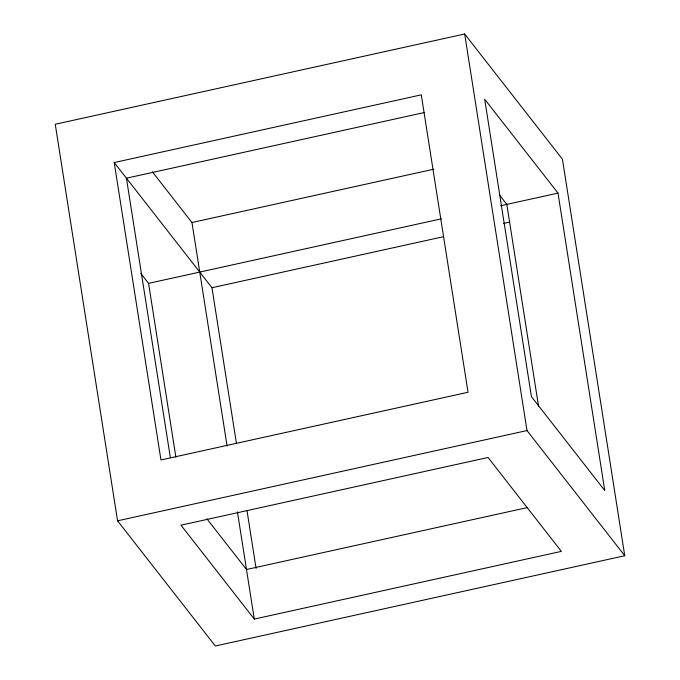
<?xml version="1.0" encoding="UTF-8"?>
<svg xmlns="http://www.w3.org/2000/svg" width="680" height="680" viewBox="0 0 680 680"><rect width="100%" height="100%" fill="white"/><g stroke="black" fill="none" stroke-linecap="round" stroke-linejoin="round"><path stroke-width="1.02" d="M464.678 34L55.241 124.261L117.572 520.812L215.322 646L624.759 555.738L562.428 159.188L464.678 34L527 430.559L624.759 555.738M114.215 162.545L421.286 94.852L468.035 392.267L160.956 459.96L114.215 162.545L211.964 287.733L236.496 443.768M424.167 112.557L126.429 178.194L170.382 457.81M152.38 171.827L191.956 222.513L433.67 169.226M140.785 273.394L148.571 283.365L441.464 218.799M500.599 205.76L558 193.103L604.75 490.526L531.428 396.635L484.687 99.221L558 193.103M211.964 287.733L443.309 236.733M503.481 223.465L509.702 222.097M117.572 520.812L527 430.559M527.629 507.526L246.492 569.5L206.916 518.814M254.286 619.072L561.357 551.378L488.044 457.487L180.974 525.181L254.286 619.072L237.439 511.904M499.681 195.245L506.821 204.391L538.586 406.504M247.027 510.79L256.079 568.395M191.956 222.513L227.069 445.927M148.571 283.365L175.891 457.206"/></g></svg>
